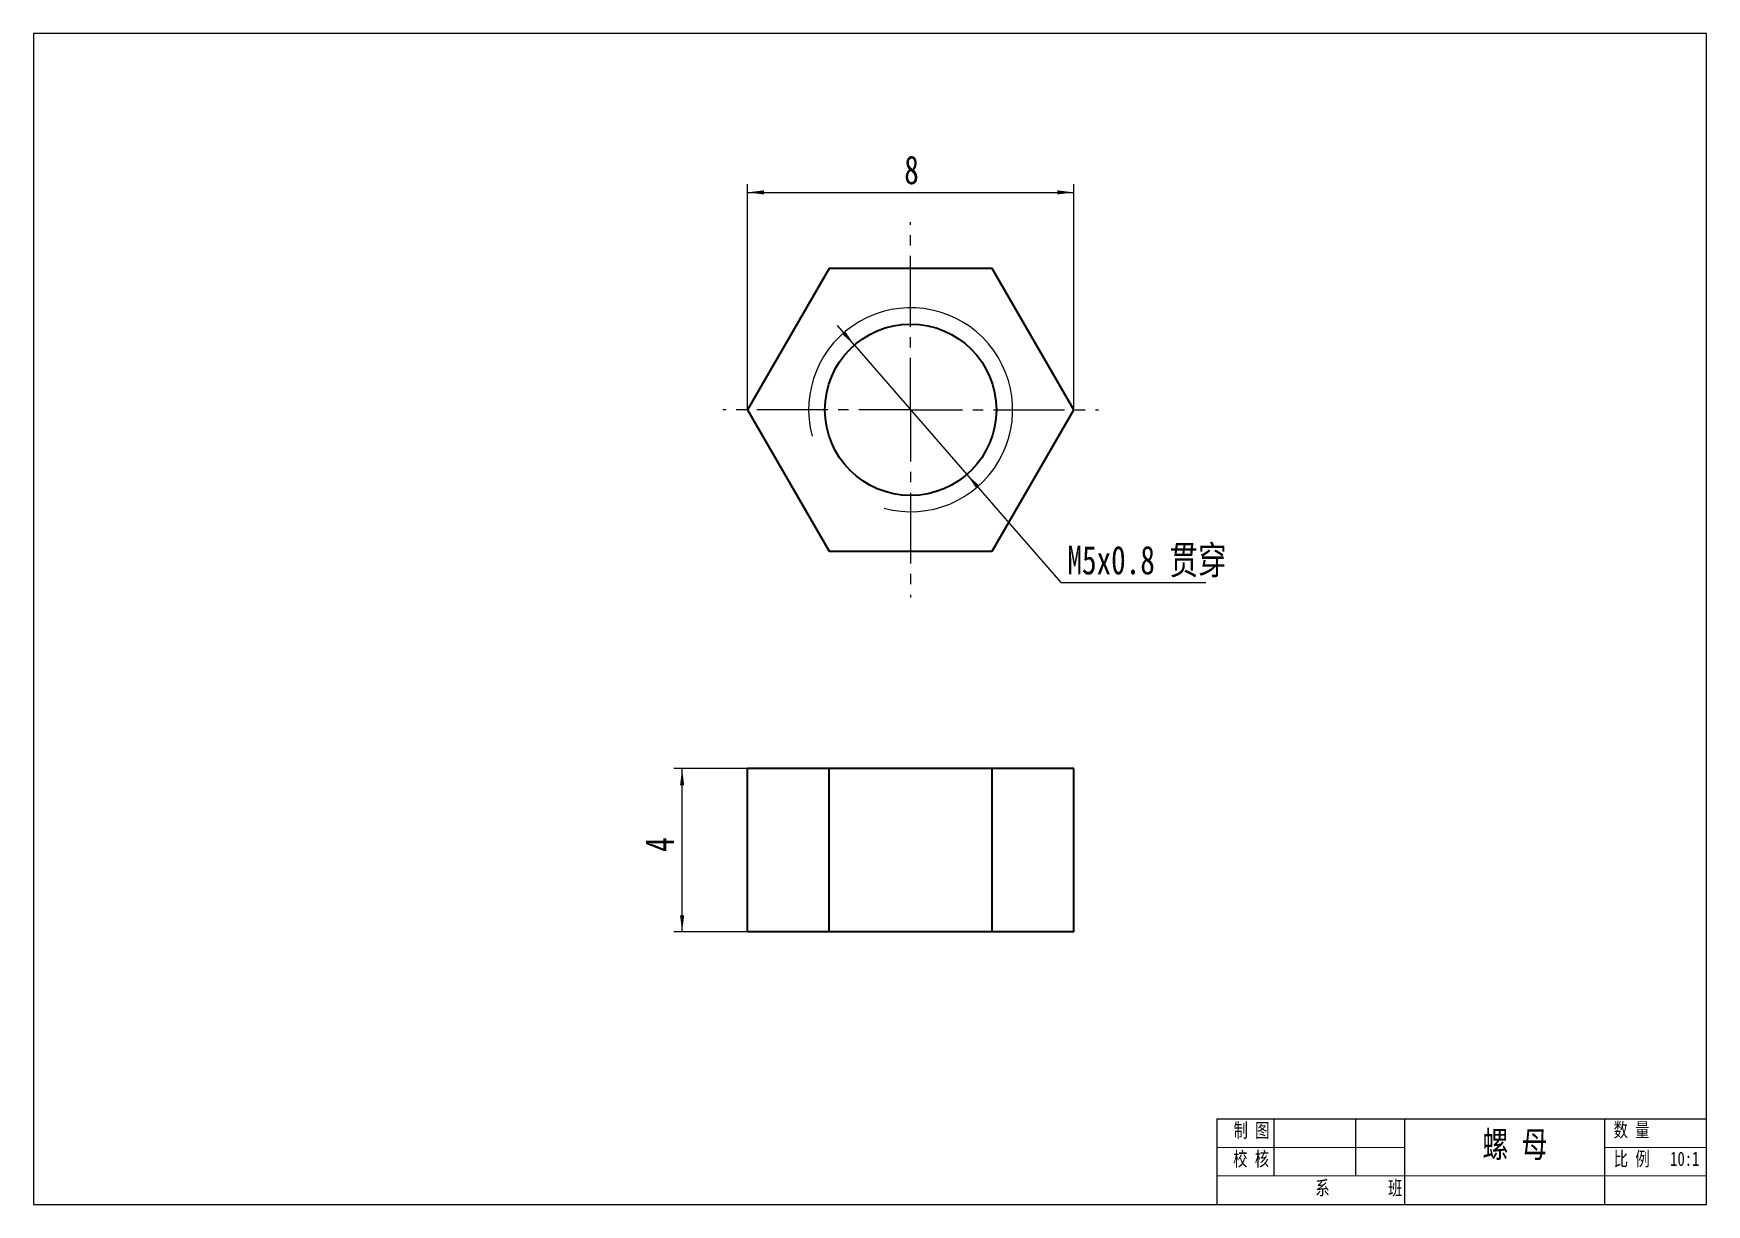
# Model space of a CAD drawing. Header units: millimetres. Extents: x 0.5 to 41.5, y 0.5 to 29.2.
import ezdxf

# ---------------------------------------------------------------- set-up
doc = ezdxf.new("R2010")
doc.units = ezdxf.units.MM
doc.header["$LTSCALE"] = 0.1
doc.linetypes.add('CENTERX2', pattern=[20.32, 12.7, -2.54, 2.54, -2.54])
for name, color, linetype in [('中心线', 6, 'CENTERX2'), ('尺寸', 7, 'Continuous'), ('螺纹线', 4, 'Continuous')]:
    doc.layers.add(name, color=color, linetype=linetype)
doc.layers.add('轮廓', color=4, linetype='Continuous', lineweight=35)
doc.styles.add('SLDTEXTSTYLE0', font='HYSWLONGFANGSONG.TTF', dxfattribs={"bigfont": 'bigfont'})
doc.styles.add('SLDTEXTSTYLE1', font='HYSWLONGFANGSONG.TTF')
doc.dimstyles.new('SLDDIMSTYLE0', dxfattribs={"dimtxt": 0.7, "dimasz": 0.408, "dimexe": 0, "dimexo": 0.0625, "dimgap": 0.175, "dimtad": 2, "dimdec": 1, "dimrnd": 1e-09, "dimzin": 12, "dimdsep": 46, "dimtxsty": 'SLDTEXTSTYLE1', "dimsah": 1, "dimcen": 0.09, "dimadec": 0, "dimazin": 3, "dimtfac": 1, "dimtdec": 1, "dimtofl": 0, "dimtmove": 0, "dimatfit": 3, "dimfxl": 0, "dimfrac": 2, "dimtolj": 1, "dimtzin": 12, "dimarcsym": 0})
doc.dimstyles.new('SLDDIMSTYLE1', dxfattribs={"dimtxt": 0.7, "dimasz": 0.408, "dimexe": 0, "dimexo": 0.0625, "dimgap": 0.175, "dimtad": 0, "dimtih": 1, "dimtoh": 1, "dimdec": 6, "dimrnd": 1e-09, "dimzin": 12, "dimdsep": 46, "dimtxsty": 'SLDTEXTSTYLE1', "dimsah": 1, "dimcen": 0, "dimadec": 0, "dimazin": 3, "dimtfac": 1, "dimtdec": 1, "dimtmove": 0, "dimatfit": 3, "dimfxl": 0, "dimfrac": 2, "dimtolj": 1, "dimtzin": 12, "dimarcsym": 0})

# ---------------------------------------------------------------- blocks, each defined once
blk = doc.blocks.new('_D')
at = {"layer": '尺寸'}
for p, q in [((17.996, 19.978), (17.996, 25.505)), ((25.996, 19.978), (25.996, 25.505)), ((17.996, 25.305), (25.996, 25.305))]:
    blk.add_line(p, q, dxfattribs=at)
for points in [[(17.996, 25.305), (18.404, 25.254), (18.404, 25.356)], [(25.996, 25.305), (25.588, 25.356), (25.588, 25.254)]]:
    blk.add_solid(points, dxfattribs=at)
at = {"layer": '尺寸', "insert": (21.839, 26.207), "char_height": 0.7, "attachment_point": 1, "style": 'SLDTEXTSTYLE1'}
blk.add_mtext('8', dxfattribs=at)
blk = doc.blocks.new('_D_1')
at = {"layer": '尺寸'}
for p, q in [((20.618, 21.562), (20.201, 22.042)), ((20.618, 21.562), (23.374, 18.393)), ((23.374, 18.393), (25.679, 15.742)), ((25.679, 15.742), (29.228, 15.742))]:
    blk.add_line(p, q, dxfattribs=at)
for points in [[(20.618, 21.562), (20.389, 21.904), (20.312, 21.837)], [(23.374, 18.393), (23.603, 18.052), (23.68, 18.119)]]:
    blk.add_solid(points, dxfattribs=at)
at = {"layer": '尺寸', "insert": (25.838, 16.644), "char_height": 0.7, "attachment_point": 1, "style": 'SLDTEXTSTYLE0'}
blk.add_mtext('M5x0.8 贯穿', dxfattribs=at)
blk = doc.blocks.new('SW_CENTERMARKSYMBOL_0')
at = {"layer": '中心线', "color": 0}
for p, q in [((0, 2.5), (0, 4.6)), ((0, 0), (0, 2.5)), ((-2.5, 0), (-4.6, 0)), ((0, 0), (-2.5, 0)), ((0, 0), (0, -2.5)), ((0, 0), (2.5, 0)), ((2.5, 0), (4.6, 0)), ((0, -2.5), (0, -4.6))]:
    blk.add_line(p, q, dxfattribs=at)
blk = doc.blocks.new('_D_2')
at = {"layer": '尺寸'}
for p, q in [((17.996, 11.183), (16.196, 11.183)), ((16.396, 7.183), (16.396, 11.183)), ((17.996, 7.183), (16.196, 7.183))]:
    blk.add_line(p, q, dxfattribs=at)
for points in [[(16.396, 11.183), (16.345, 10.775), (16.447, 10.775)], [(16.396, 7.183), (16.447, 7.591), (16.345, 7.591)]]:
    blk.add_solid(points, dxfattribs=at)
at = {"layer": '尺寸', "insert": (15.494, 9.142), "char_height": 0.7, "attachment_point": 1, "rotation": 90, "style": 'SLDTEXTSTYLE1'}
blk.add_mtext('4', dxfattribs=at)

msp = doc.modelspace()

# ---------------------------------------------------------------- linework, layer by layer
at = {"color": 7, "linetype": 'Continuous', "lineweight": 25}
for p, q in [((41.5, 29.2), (0.5, 29.2)), ((0.5, 29.2), (0.5, 0.5)), ((41.5, 0.5), (41.5, 29.2)), ((29.4999991, 2.6), (41.5, 2.6)), ((29.4999991, 2.6), (29.4999991, 0.5)), ((30.8999991, 2.6), (30.8999991, 1.2)), ((32.8999991, 2.6), (32.8999991, 1.2)), ((34.0986209, 2.6), (34.0999991, 0.5)), ((39, 2.6), (39, 0.5)), ((34.0986217, 1.2), (34.0986217, 0.5)), ((0.5, 0.5), (41.5, 0.5))]:
    msp.add_line(p, q, dxfattribs=at)
at = {"color": 7, "linetype": 'Continuous', "lineweight": 18}
for p, q in [((29.4999991, 1.9), (34.0990803, 1.9)), ((39, 1.9), (41.5, 1.9)), ((29.4999991, 1.2), (41.5, 1.2))]:
    msp.add_line(p, q, dxfattribs=at)
at = {"layer": '螺纹线'}
msp.add_arc((21.9959257, 19.9778136), 2.5, 255, 195, dxfattribs=at)
at = {"layer": '轮廓'}
for p, q in [((19.9959257, 23.4419152), (17.9959257, 19.9778136)), ((23.9959257, 23.4419152), (19.9959257, 23.4419152)), ((25.9959257, 19.9778136), (23.9959257, 23.4419152)), ((17.9959257, 19.9778136), (19.9959257, 16.513712)), ((23.9959257, 16.513712), (25.9959257, 19.9778136)), ((19.9959257, 16.513712), (23.9959257, 16.513712)), ((17.9959257, 7.1825883), (17.9959257, 11.1825883)), ((19.9959257, 11.1825883), (17.9959257, 11.1825883)), ((19.9959257, 7.1825883), (19.9959257, 11.1825883)), ((23.9959257, 11.1825883), (19.9959257, 11.1825883)), ((23.9959257, 7.1825883), (23.9959257, 11.1825883)), ((25.9959257, 11.1825883), (23.9959257, 11.1825883)), ((25.9959257, 7.1825883), (25.9959257, 11.1825883)), ((19.9959257, 7.1825883), (17.9959257, 7.1825883)), ((23.9959257, 7.1825883), (19.9959257, 7.1825883)), ((25.9959257, 7.1825883), (23.9959257, 7.1825883))]:
    msp.add_line(p, q, dxfattribs=at)
msp.add_circle((21.9959257, 19.9778136), 2.1, dxfattribs=at)

# ---------------------------------------------------------------- block references
at = {"layer": '中心线'}
msp.add_blockref('SW_CENTERMARKSYMBOL_0', (21.9959257, 19.9778136), dxfattribs=at)

# ---------------------------------------------------------------- texts
at = {"color": 7, "linetype": 'Continuous', "lineweight": 18, "attachment_point": 2}
for s, insert, char_height, style in [('制 图', (30.3493708, 2.4943844), 0.35, 'SLDTEXTSTYLE0'), ('数 量', (39.6617955, 2.5048641), 0.35, 'SLDTEXTSTYLE0'), ('螺 母', (36.8055602, 2.2941919), 0.635, 'SLDTEXTSTYLE0'), ('校 核', (30.3394055, 1.7952559), 0.35, 'SLDTEXTSTYLE0'), ('比 例', (39.666292, 1.7952559), 0.35, 'SLDTEXTSTYLE0'), ('10:1', (40.9667511, 1.7967143), 0.35, 'SLDTEXTSTYLE1'), ('系        班', (32.9793347, 1.0814131), 0.35, 'SLDTEXTSTYLE0')]:
    msp.add_mtext(s, dxfattribs=dict(at, insert=insert, char_height=char_height, style=style))

# ---------------------------------------------------------------- dimensions: what is measured, and where the dimension line sits
at = {"layer": '尺寸'}
dim = msp.add_linear_dim(base=(25.9959257, 25.3048804), p1=(17.9959257, 19.9778136), p2=(25.9959257, 19.9778136), dimstyle='SLDDIMSTYLE0', dxfattribs=at)
dim.commit()
dim.dimension.update_dxf_attribs({"geometry": '_D', "text_midpoint": (21.9918749, 25.3048804), "dimtype": 160})
dim = msp.add_diameter_dim_2p(p1=(23.3739051, 18.3931456), p2=(20.6179463, 21.5624816), text='M5x0.8 贯穿\\P', dimstyle='SLDDIMSTYLE1', override={"dimpost": '<>'}, dxfattribs=at)
dim.commit()
dim.dimension.update_dxf_attribs({"geometry": '_D_1', "text_midpoint": (27.5332884, 16.1745468), "dimtype": 163})
dim = msp.add_linear_dim(base=(16.3959257, 11.1825883), p1=(17.9959257, 7.1825883), p2=(17.9959257, 11.1825883), angle=90, dimstyle='SLDDIMSTYLE0', dxfattribs=at)
dim.commit()
dim.dimension.update_dxf_attribs({"geometry": '_D_2', "text_midpoint": (16.3959257, 9.2956662), "dimtype": 160})

doc.saveas('drawing.dxf')
